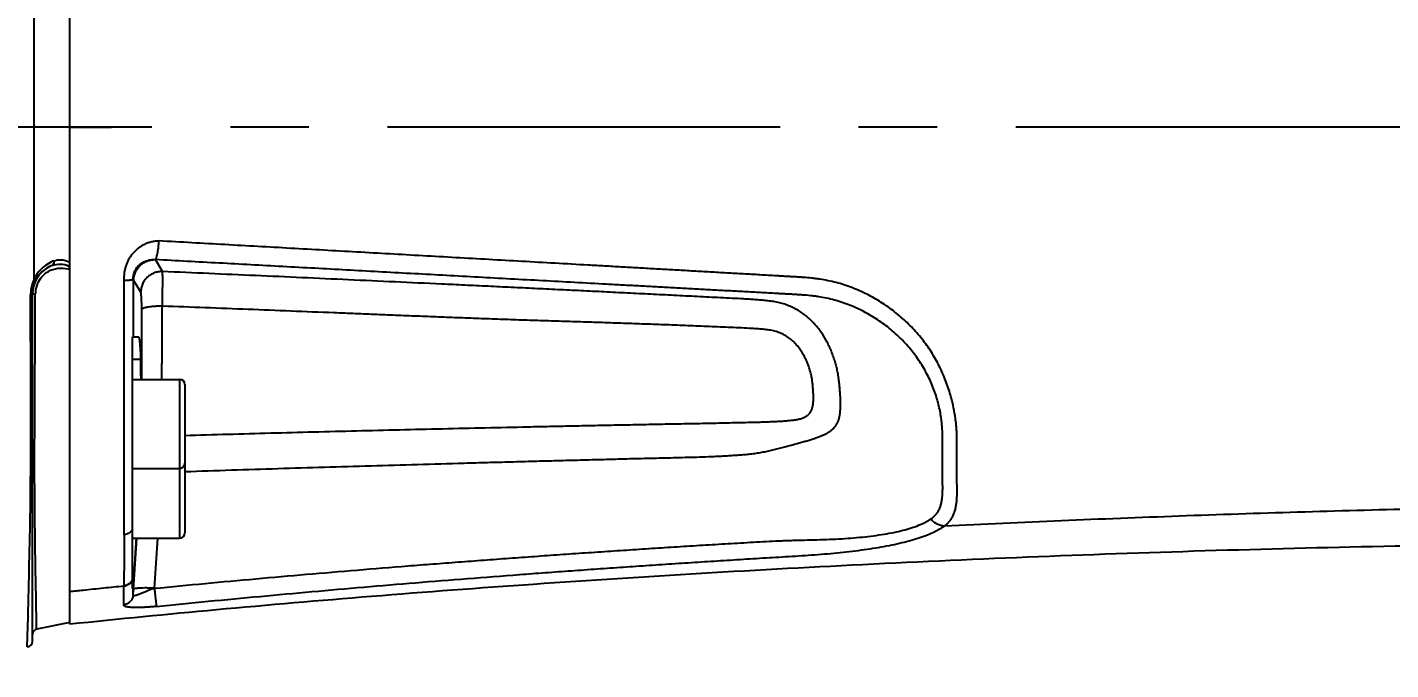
# Model space of a CAD drawing. Header units: millimetres. Extents: x 5828 to 6704, y 123 to 421.
# Drawn here: x 6539.69 to 6546.2, y 364.27 to 367.33 of the extents above; entities that cross this region are included whole.
import ezdxf

# ---------------------------------------------------------------- set-up
doc = ezdxf.new("R2010")
doc.units = ezdxf.units.MM
doc.linetypes.add('CENTER', pattern=[0.6, 0.375, -0.075, 0.075, -0.075])
for name, color, linetype in [('中心线', 7, 'Continuous'), ('外形图', 7, 'Continuous'), ('尺寸标注', 7, 'Continuous'), ('运动范围', 7, 'Continuous')]:
    doc.layers.add(name, color=color, linetype=linetype)
doc.styles.add('微软雅黑', font='msyh.ttc', dxfattribs={"height": 1.5})
doc.dimstyles.new('尺寸标注_1_20比例', dxfattribs={"dimtxt": 1.5, "dimasz": 1.25, "dimexe": 0.5, "dimexo": 0.4, "dimgap": 0.5, "dimtad": 1, "dimdec": 1, "dimlfac": 20, "dimdsep": 46, "dimtxsty": '微软雅黑', "dimcen": 0.09, "dimadec": 0, "dimazin": 0, "dimtp": 0.01, "dimtm": 0.01, "dimtfac": 1, "dimtdec": 1, "dimtofl": 0, "dimtmove": 0, "dimatfit": 3, "dimfxl": 1, "dimtolj": 1, "dimarcsym": 0})

# ---------------------------------------------------------------- blocks, each defined once
blk = doc.blocks.new('*D1144')
at = {"layer": 'Defpoints', "color": 0}
for p in [(6557.7962, 395.6702), (6487.6476, 286.2413), (6537.9972, 286.2413)]:
    blk.add_point(p, dxfattribs=at)
at = {"layer": '尺寸标注', "color": 0, "lineweight": -2}
for p, q in [((6557.3962, 395.6702), (6487.1476, 395.6702)), ((6487.6476, 394.4202), (6487.6476, 287.4913)), ((6537.5972, 286.2413), (6487.1476, 286.2413))]:
    blk.add_line(p, q, dxfattribs=at)
at = {"layer": '尺寸标注', "color": 0}
for points in [[(6487.856, 394.4202), (6487.4393, 394.4202), (6487.6476, 395.6702)], [(6487.4393, 287.4913), (6487.856, 287.4913), (6487.6476, 286.2413)]]:
    blk.add_solid(points, dxfattribs=at)
at = {"layer": '尺寸标注', "color": 0, "insert": (6486.376, 340.9558), "char_height": 1.5, "attachment_point": 5, "rotation": 90, "style": '微软雅黑'}
blk.add_mtext('\\A1;\\A1;{\\fAlibaba PuHuiTi 3.0 55 Regular|b0|i0|c134|p18;2188.6}', dxfattribs=at)

msp = doc.modelspace()

# ---------------------------------------------------------------- linework, layer by layer
at = {"layer": '中心线', "linetype": 'CENTER', "ltscale": 5}
msp.add_line((6564.2883, 366.8553), (6521.5298, 366.8553), dxfattribs=at)
at = {"layer": '外形图', "linetype": 'ByBlock'}
for p, q in [((6539.8962, 364.4835), (6539.8962, 369.2277)), ((6539.8962, 366.8553), (6540.0962, 366.8553)), ((6540.3393, 366.1662), (6540.3054, 366.2231)), ((6540.2016, 366.1245), (6540.1991, 366.1287)), ((6540.1991, 366.1287), (6540.1991, 365.8553)), ((6540.2355, 366.0677), (6540.2016, 366.1245)), ((6539.7187, 364.4005), (6539.7187, 366.0575)), ((6540.1962, 364.6543), (6540.1962, 365.8553)), ((6540.1962, 365.8553), (6540.2234, 365.8553)), ((6540.1962, 365.7473), (6540.2349, 365.7473)), ((6540.1962, 365.6518), (6540.4212, 365.6518)), ((6540.4212, 365.6518), (6540.4212, 364.8942)), ((6540.4462, 365.6268), (6540.4462, 364.9192)), ((6540.1962, 365.2268), (6540.4212, 365.2268)), ((6540.1962, 364.8942), (6540.4212, 364.8942)), ((6540.2008, 364.6488), (6540.2163, 364.8942)), ((6540.3007, 364.6546), (6540.3165, 364.8942)), ((6540.1545, 364.5761), (6540.155, 364.664)), ((6540.155, 364.6664), (6540.155, 364.664)), ((6540.1992, 364.6221), (6540.1992, 364.6686)), ((6540.1992, 364.6221), (6540.2008, 364.6488)), ((6539.7376, 364.4758), (6539.7371, 364.5308)), ((6539.6937, 364.3755), (6539.6962, 364.4741)), ((6539.6962, 364.4741), (6539.6967, 364.4941)), ((6539.8962, 364.4916), (6539.7387, 364.4592)), ((6539.8971, 364.483), (6539.8962, 364.4829))]:
    msp.add_line(p, q, dxfattribs=at)
for centre, radius, start, end in [((6070.4218, 366.8553), 469.305, 359.911385, 0.088595), ((6539.8817, 366.0563), 0.1718, 116.25272, 154.80093), ((6539.882, 366.0557), 0.1725, 111.17141, 116.25007), ((6539.8684, 366.0565), 0.1498, 139.72106, 157.23506), ((6539.8653, 366.0587), 0.1464, 111.14908, 154.78567), ((6539.8675, 366.057), 0.1488, 130.55839, 139.65006), ((6539.8674, 366.0571), 0.1486, 121.23762, 130.54317), ((6539.8675, 366.0569), 0.1489, 111.67101, 121.22165), ((6539.8564, 366.0574), 0.1257, 71.52656, 75.19882), ((6539.8525, 366.118), 0.0838, 58.59008, 62.65409), ((6539.8846, 366.0554), 0.1751, 171.53317, 180.01299), ((6539.8837, 366.0555), 0.1742, 163.13606, 171.51549), ((6539.8843, 366.0553), 0.1749, 154.67904, 163.12612), ((6539.8691, 366.0575), 0.1504, 176.41011, 179.99291), ((6539.868, 366.0566), 0.1493, 176.04881, 179.99164), ((6539.8694, 366.0575), 0.1507, 172.54641, 176.41636), ((6539.87, 366.0565), 0.1513, 173.01341, 176.05339), ((6539.8694, 366.0566), 0.1507, 165.59971, 173.02535), ((6539.8677, 366.0577), 0.149, 167.36654, 172.53894), ((6539.8675, 366.0577), 0.1488, 163.16688, 167.374), ((6539.8677, 366.0569), 0.149, 157.27497, 165.57067), ((6539.8673, 366.0578), 0.1486, 157.89403, 163.15548), ((6539.8663, 366.0582), 0.1475, 154.76571, 157.89881), ((6539.8575, 366.0587), 0.1253, 165.15529, 179.88056), ((6539.8568, 366.0588), 0.1246, 156.62647, 165.08862), ((6524.3994, 365.3494), 15.8405, 1.09358, 1.43936), ((6540.4212, 365.6268), 0.025, 0, 90), ((6540.4212, 365.2518), 0.025, 270, 0), ((6540.4212, 364.9192), 0.025, 270, 0), ((6549.7035, 364.2633), 10.0095, 178.53995, 178.67875), ((6539.7437, 364.4347), 0.025, 101.62055, 179.99241), ((6539.6937, 364.4005), 0.025, 270.0085, 0)]:
    msp.add_arc(centre, radius, start, end, dxfattribs=at)
for points, knots in [([(6540.1563, 366.123), (6540.1563, 366.1289), (6540.1565, 366.1406), (6540.1579, 366.1582), (6540.1608, 366.1756), (6540.1652, 366.1927), (6540.1713, 366.2093), (6540.179, 366.2253), (6540.1883, 366.2404), (6540.1991, 366.2544), (6540.2112, 366.2674), (6540.2224, 366.2771), (6540.2319, 366.2841), (6540.2392, 366.289), (6540.2468, 366.2935), (6540.2547, 366.2976), (6540.2627, 366.3013), (6540.2709, 366.3046), (6540.2793, 366.3073), (6540.2878, 366.3095), (6540.2965, 366.3111), (6540.3052, 366.3121), (6540.314, 366.3126), (6540.3198, 366.3126), (6540.3227, 366.3125)], [0, 0, 0, 0, 0.062247, 0.1246, 0.187043, 0.24955, 0.312138, 0.37479, 0.437478, 0.500178, 0.562868, 0.625526, 0.656847, 0.688153, 0.71944, 0.750713, 0.781977, 0.813227, 0.844444, 0.87561, 0.906727, 0.937813, 0.968909, 1, 1, 1, 1]), ([(6540.3054, 366.2231), (6540.3059, 366.2234), (6540.3068, 366.2244), (6540.308, 366.2263), (6540.3093, 366.229), (6540.3105, 366.2323), (6540.3118, 366.2363), (6540.3135, 366.2428), (6540.3156, 366.2523), (6540.3178, 366.2653), (6540.3198, 366.28), (6540.3215, 366.2959), (6540.3224, 366.3068), (6540.3227, 366.3125)], [0, 0, 0, 0, 0.018658, 0.043578, 0.0753, 0.113936, 0.159389, 0.211438, 0.334015, 0.478463, 0.640758, 0.816283, 1, 1, 1, 1]), ([(6544.0738, 364.9524), (6544.0744, 364.9529), (6544.0755, 364.9538), (6544.0771, 364.9552), (6544.0787, 364.9567), (6544.0803, 364.9581), (6544.0819, 364.9596), (6544.0841, 364.9615), (6544.087, 364.9639), (6544.0901, 364.967), (6544.0931, 364.9701), (6544.096, 364.9733), (6544.0988, 364.9766), (6544.1014, 364.98), (6544.1047, 364.9846), (6544.1086, 364.9906), (6544.1128, 364.9981), (6544.1178, 365.0087), (6544.123, 365.0227), (6544.1275, 365.0406), (6544.1306, 365.0597), (6544.1324, 365.0798), (6544.1332, 365.1011), (6544.1332, 365.1235), (6544.133, 365.1428), (6544.1328, 365.1588), (6544.1328, 365.1711), (6544.1327, 365.1838), (6544.1327, 365.2011), (6544.1328, 365.2188), (6544.1329, 365.2369), (6544.1329, 365.2555), (6544.1328, 365.2745), (6544.1327, 365.2938), (6544.1327, 365.3136), (6544.1326, 365.339), (6544.1326, 365.3647), (6544.1321, 365.3856), (6544.1314, 365.4016), (6544.1305, 365.4178), (6544.1287, 365.4397), (6544.1254, 365.4675), (6544.1201, 365.5011), (6544.1107, 365.5467), (6544.0981, 365.5925), (6544.0821, 365.638), (6544.0684, 365.6723), (6544.0528, 365.7064), (6544.0355, 365.74), (6544.0162, 365.773), (6543.9952, 365.8051), (6543.9724, 365.8363), (6543.9479, 365.8664), (6543.9219, 365.8953), (6543.8944, 365.9229), (6543.8655, 365.9492), (6543.8252, 365.9823), (6543.7824, 366.0125), (6543.7375, 366.0394), (6543.6912, 366.0642), (6543.6431, 366.0855), (6543.5934, 366.103), (6543.5555, 366.114), (6543.517, 366.1229), (6543.4845, 366.1287), (6543.4583, 366.1323), (6543.4321, 366.1353), (6543.4058, 366.1376), (6543.3794, 366.1394), (6543.3597, 366.1406), (6543.3399, 366.1417), (6543.3201, 366.1428), (6543.3003, 366.1439), (6543.274, 366.1454), (6543.241, 366.1473), (6543.2015, 366.1497), (6543.1619, 366.152), (6543.1224, 366.1543), (6543.0828, 366.1565), (6543.0433, 366.1586), (6542.9906, 366.1616), (6542.9247, 366.1653), (6542.8456, 366.1699), (6542.7666, 366.1744), (6542.6875, 366.1788), (6542.6085, 366.1833), (6542.5295, 366.1878), (6542.4505, 366.1923), (6542.3451, 366.1983), (6542.2135, 366.2057), (6542.0556, 366.2146), (6541.8977, 366.2235), (6541.7399, 366.2324), (6541.5821, 366.2413), (6541.4244, 366.2502), (6541.2143, 366.262), (6540.9518, 366.2769), (6540.6372, 366.2946), (6540.4275, 366.3065), (6540.3227, 366.3125)], [0, 0, 0, 0, 0.000478, 0.000933, 0.001379, 0.001832, 0.002299, 0.002775, 0.003736, 0.004676, 0.005599, 0.006517, 0.007433, 0.008347, 0.009259, 0.011083, 0.012916, 0.014766, 0.018544, 0.022466, 0.026571, 0.030886, 0.035425, 0.040196, 0.045198, 0.047785, 0.050429, 0.053127, 0.055881, 0.061548, 0.064459, 0.06742, 0.073491, 0.076599, 0.079754, 0.086204, 0.092833, 0.096211, 0.09963, 0.103089, 0.106587, 0.113699, 0.120959, 0.12836, 0.143545, 0.151321, 0.159209, 0.167199, 0.175278, 0.183428, 0.191632, 0.199876, 0.208148, 0.216443, 0.224756, 0.233086, 0.241432, 0.258161, 0.266547, 0.274944, 0.291761, 0.300185, 0.308616, 0.317055, 0.325499, 0.329724, 0.333949, 0.342402, 0.34663, 0.350857, 0.355085, 0.359312, 0.363539, 0.367767, 0.37622, 0.384674, 0.393127, 0.401579, 0.410032, 0.418484, 0.426936, 0.443837, 0.460737, 0.477634, 0.49453, 0.511424, 0.528315, 0.545205, 0.562092, 0.595859, 0.629615, 0.663361, 0.697095, 0.730816, 0.764524, 0.798217, 0.865555, 0.93282, 1, 1, 1, 1]), ([(6539.8197, 366.2166), (6539.8204, 366.2123), (6539.8239, 366.2046), (6539.8151, 366.1991), (6539.8128, 366.2004)], [0, 0, 0, 0, 0.620729, 1, 1, 1, 1]), ([(6540.1991, 366.1287), (6540.1991, 366.1322), (6540.1994, 366.1392), (6540.2016, 366.1531), (6540.2072, 366.1699), (6540.2182, 366.1877), (6540.2325, 366.2023), (6540.2491, 366.213), (6540.2671, 366.22), (6540.2861, 366.2235), (6540.2989, 366.2235), (6540.3054, 366.2231)], [0, 0, 0, 0, 0.065233, 0.131282, 0.26327, 0.393232, 0.519624, 0.641913, 0.760793, 0.878494, 1, 1, 1, 1]), ([(6540.2016, 366.1245), (6540.2017, 366.1311), (6540.2033, 366.1443), (6540.2094, 366.1633), (6540.2193, 366.1807), (6540.2324, 366.1959), (6540.2482, 366.2082), (6540.2661, 366.2171), (6540.2854, 366.2224), (6540.2988, 366.2233), (6540.3054, 366.2231)], [0, 0, 0, 0, 0.124606, 0.249397, 0.374365, 0.499472, 0.62466, 0.749857, 0.874992, 1, 1, 1, 1]), ([(6544.0067, 364.9846), (6544.0092, 364.9863), (6544.0142, 364.9898), (6544.0211, 364.9954), (6544.0275, 365.0014), (6544.0352, 365.0098), (6544.0435, 365.0215), (6544.0511, 365.0369), (6544.0568, 365.0536), (6544.0607, 365.0715), (6544.0631, 365.0905), (6544.0643, 365.1107), (6544.0646, 365.1319), (6544.0644, 365.1502), (6544.0642, 365.1653), (6544.064, 365.1812), (6544.0638, 365.2016), (6544.0639, 365.2224), (6544.064, 365.2395), (6544.0641, 365.2572), (6544.0641, 365.2753), (6544.064, 365.2936), (6544.064, 365.3077), (6544.0639, 365.322), (6544.0639, 365.3365), (6544.0639, 365.3512), (6544.0639, 365.3661), (6544.0637, 365.3812), (6544.0634, 365.3965), (6544.0628, 365.4119), (6544.0617, 365.4276), (6544.0603, 365.4434), (6544.0578, 365.4648), (6544.0536, 365.4918), (6544.0468, 365.5245), (6544.0382, 365.5575), (6544.0276, 365.5905), (6544.015, 365.6235), (6544.0004, 365.6563), (6543.978, 365.6997), (6543.9518, 365.7416), (6543.9222, 365.7816), (6543.8902, 365.8204), (6543.855, 365.8567), (6543.817, 365.8901), (6543.777, 365.9215), (6543.7345, 365.9497), (6543.6899, 365.9744), (6543.6441, 365.9969), (6543.5964, 366.0158), (6543.5475, 366.0306), (6543.5101, 366.0395), (6543.4786, 366.0452), (6543.4532, 366.0488), (6543.4278, 366.0517), (6543.4023, 366.0539), (6543.3768, 366.0556), (6543.3576, 366.0567), (6543.3385, 366.0578), (6543.3193, 366.0587), (6543.3002, 366.0597), (6543.2747, 366.0611), (6543.2428, 366.0628), (6543.1918, 366.0658), (6543.128, 366.0694), (6543.0515, 366.0734), (6542.975, 366.0775), (6542.8985, 366.0817), (6542.8221, 366.0859), (6542.7456, 366.0901), (6542.6691, 366.0942), (6542.5927, 366.0983), (6542.5162, 366.1025), (6542.4143, 366.1081), (6542.287, 366.115), (6542.1342, 366.1233), (6541.9814, 366.1316), (6541.8287, 366.14), (6541.6761, 366.1483), (6541.5235, 366.1566), (6541.371, 366.1649), (6541.2185, 366.1732), (6541.0661, 366.1816), (6540.8631, 366.1926), (6540.6095, 366.2065), (6540.4067, 366.2175), (6540.3054, 366.2231)], [0, 0, 0, 0, 0.002008, 0.003965, 0.005879, 0.007762, 0.011482, 0.015226, 0.019072, 0.023077, 0.02728, 0.031705, 0.036359, 0.04124, 0.043765, 0.046345, 0.05167, 0.057208, 0.060055, 0.062952, 0.068895, 0.071939, 0.07503, 0.078168, 0.081351, 0.084581, 0.087854, 0.091171, 0.09453, 0.097931, 0.101375, 0.104861, 0.108388, 0.115562, 0.122892, 0.130371, 0.137991, 0.145745, 0.153626, 0.161623, 0.177887, 0.186117, 0.194389, 0.211012, 0.219359, 0.227723, 0.244487, 0.252887, 0.261297, 0.278132, 0.28656, 0.294992, 0.303425, 0.307642, 0.311859, 0.320291, 0.324505, 0.328718, 0.332929, 0.337139, 0.341348, 0.345556, 0.353971, 0.362385, 0.379212, 0.396037, 0.412861, 0.429683, 0.446503, 0.463321, 0.480137, 0.496952, 0.513764, 0.530574, 0.564187, 0.597791, 0.631385, 0.664968, 0.698539, 0.732098, 0.765644, 0.799175, 0.832692, 0.866192, 0.933137, 1, 1, 1, 1]), ([(6540.3393, 366.1662), (6540.3327, 366.1664), (6540.3193, 366.1655), (6540.3, 366.1603), (6540.2821, 366.1514), (6540.2663, 366.1391), (6540.2532, 366.1239), (6540.2433, 366.1065), (6540.2371, 366.0876), (6540.2356, 366.0743), (6540.2355, 366.0677)], [0, 0, 0, 0, 0.125007, 0.25014, 0.375336, 0.500524, 0.625632, 0.7506, 0.875393, 1, 1, 1, 1]), ([(6540.3386, 366.001), (6540.3389, 366.0115), (6540.3393, 366.0318), (6540.3398, 366.0612), (6540.3402, 366.0882), (6540.3403, 366.1088), (6540.3404, 366.1235), (6540.3403, 366.133), (6540.3403, 366.1415), (6540.3402, 366.1488), (6540.34, 366.1549), (6540.3398, 366.1598), (6540.3396, 366.1631), (6540.3394, 366.165), (6540.3393, 366.1658), (6540.3393, 366.1662)], [0, 0, 0, 0, 0.190095, 0.369791, 0.534377, 0.679548, 0.743644, 0.801511, 0.85277, 0.897089, 0.93418, 0.963806, 0.985784, 0.993866, 1, 1, 1, 1]), ([(6540.4462, 365.2118), (6540.5943, 365.2168), (6540.8165, 365.224), (6541.1128, 365.2331), (6541.335, 365.2398), (6541.5572, 365.2461), (6541.7424, 365.2513), (6541.8906, 365.2554), (6542.0017, 365.2584), (6542.1128, 365.2614), (6542.224, 365.2642), (6542.3351, 365.2671), (6542.4277, 365.2695), (6542.5018, 365.2715), (6542.5573, 365.2729), (6542.6129, 365.2743), (6542.6685, 365.2756), (6542.724, 365.2768), (6542.7796, 365.2781), (6542.8352, 365.2796), (6542.8907, 365.281), (6542.937, 365.2826), (6542.974, 365.2841), (6543.0017, 365.2855), (6543.0294, 365.287), (6543.0571, 365.2887), (6543.0848, 365.2906), (6543.1124, 365.2926), (6543.14, 365.2951), (6543.1628, 365.2978), (6543.181, 365.3005), (6543.1946, 365.3027), (6543.2081, 365.3051), (6543.2214, 365.3079), (6543.2346, 365.3108), (6543.2476, 365.314), (6543.2605, 365.3172), (6543.2733, 365.3204), (6543.2859, 365.3237), (6543.2983, 365.327), (6543.3105, 365.3303), (6543.3226, 365.3334), (6543.3345, 365.3366), (6543.3462, 365.3396), (6543.3576, 365.3426), (6543.3726, 365.3466), (6543.3906, 365.3514), (6543.4116, 365.3573), (6543.4284, 365.3623), (6543.4412, 365.3663), (6543.4505, 365.3693), (6543.4594, 365.3724), (6543.4681, 365.3755), (6543.4764, 365.3786), (6543.4869, 365.3828), (6543.4993, 365.3882), (6543.513, 365.3953), (6543.5253, 365.403), (6543.5346, 365.4101), (6543.5413, 365.416), (6543.546, 365.4207), (6543.5503, 365.4255), (6543.5555, 365.4323), (6543.5601, 365.4396), (6543.5639, 365.4474), (6543.5664, 365.4536), (6543.5686, 365.4601), (6543.5712, 365.4694), (6543.5737, 365.4818), (6543.5756, 365.4979), (6543.5767, 365.5152), (6543.5771, 365.5338), (6543.5767, 365.5535), (6543.5758, 365.5706), (6543.5749, 365.5847), (6543.5742, 365.5957), (6543.5733, 365.6068), (6543.5724, 365.6181), (6543.5714, 365.6295), (6543.5702, 365.641), (6543.5687, 365.6527), (6543.567, 365.6644), (6543.565, 365.6762), (6543.5619, 365.6921), (6543.5574, 365.712), (6543.5508, 365.7358), (6543.5431, 365.7597), (6543.5342, 365.7833), (6543.5241, 365.8067), (6543.5091, 365.8373), (6543.4917, 365.8669), (6543.4716, 365.8947), (6543.4551, 365.9145), (6543.4372, 365.9331), (6543.4179, 365.9503), (6543.3974, 365.9661), (6543.3792, 365.978), (6543.3642, 365.9866), (6543.3526, 365.9927), (6543.3408, 365.9983), (6543.3288, 366.0034), (6543.3165, 366.008), (6543.2998, 366.0135), (6543.2783, 366.0191), (6543.2518, 366.0239), (6543.2247, 366.0273), (6543.1973, 366.0299), (6543.1697, 366.032), (6543.142, 366.0338), (6543.1051, 366.0359), (6543.0588, 366.0383), (6543.0034, 366.0409), (6542.9479, 366.0436), (6542.8924, 366.0465), (6542.837, 366.0495), (6542.7815, 366.0522), (6542.726, 366.055), (6542.6705, 366.0577), (6542.615, 366.0605), (6542.5411, 366.0642), (6542.4486, 366.0689), (6542.3376, 366.0743), (6542.2266, 366.0797), (6542.1157, 366.085), (6542.0047, 366.0904), (6541.8937, 366.0957), (6541.7827, 366.101), (6541.6346, 366.108), (6541.4496, 366.1166), (6541.2276, 366.1268), (6541.0055, 366.1369), (6540.7835, 366.1468), (6540.5614, 366.1566), (6540.4133, 366.163), (6540.3393, 366.1662)], [0, 0, 0, 0, 0.06534, 0.098011, 0.130682, 0.163353, 0.196024, 0.21236, 0.228697, 0.245033, 0.26137, 0.277706, 0.294042, 0.302211, 0.31038, 0.318548, 0.326717, 0.334885, 0.343054, 0.351222, 0.359391, 0.367557, 0.371639, 0.375718, 0.379795, 0.383869, 0.387942, 0.392014, 0.396082, 0.400143, 0.402169, 0.404188, 0.4062, 0.408202, 0.41019, 0.412163, 0.414117, 0.416052, 0.417963, 0.419849, 0.421709, 0.423543, 0.425349, 0.427126, 0.428873, 0.430589, 0.433925, 0.437124, 0.440175, 0.441643, 0.443071, 0.44446, 0.44581, 0.447119, 0.448386, 0.450801, 0.453065, 0.455193, 0.45721, 0.458187, 0.459147, 0.460096, 0.461039, 0.46293, 0.463892, 0.464873, 0.46588, 0.466917, 0.469104, 0.471469, 0.474026, 0.476765, 0.479668, 0.482721, 0.484301, 0.485912, 0.487552, 0.489217, 0.490904, 0.49261, 0.494333, 0.496075, 0.497833, 0.499608, 0.503198, 0.506837, 0.510517, 0.514231, 0.517973, 0.521732, 0.529277, 0.533057, 0.536839, 0.540628, 0.544426, 0.548236, 0.552055, 0.553968, 0.555884, 0.557803, 0.559722, 0.561646, 0.563581, 0.567484, 0.571441, 0.575458, 0.579511, 0.583581, 0.587656, 0.591735, 0.599896, 0.608059, 0.616222, 0.624384, 0.632546, 0.640709, 0.648872, 0.657035, 0.665198, 0.673361, 0.689688, 0.706017, 0.722346, 0.738675, 0.755006, 0.771336, 0.787668, 0.804, 0.836664, 0.86933, 0.901996, 0.934663, 0.967331, 1, 1, 1, 1]), ([(6539.7263, 366.1297), (6539.7283, 366.1282), (6539.7309, 366.1261), (6539.7334, 366.1222), (6539.7329, 366.1211)], [0, 0, 0, 0, 0.653296, 1, 1, 1, 1]), ([(6540.1991, 366.1287), (6540.199, 366.1285), (6540.1986, 366.1281), (6540.1978, 366.1276), (6540.1966, 366.1271), (6540.1951, 366.1266), (6540.1932, 366.1261), (6540.1901, 366.1255), (6540.1856, 366.1248), (6540.1793, 366.1241), (6540.1722, 366.1235), (6540.1644, 366.1232), (6540.159, 366.123), (6540.1563, 366.123)], [0, 0, 0, 0, 0.016177, 0.038445, 0.067704, 0.104202, 0.147908, 0.198635, 0.319932, 0.465004, 0.629872, 0.809904, 1, 1, 1, 1]), ([(6540.1563, 364.9105), (6540.1564, 364.9488), (6540.1565, 365.0307), (6540.1566, 365.1363), (6540.1566, 365.2282), (6540.1566, 365.3019), (6540.1566, 365.3783), (6540.1566, 365.4571), (6540.1565, 365.5378), (6540.1564, 365.62), (6540.1565, 365.7031), (6540.1564, 365.7867), (6540.1564, 365.8705), (6540.1563, 365.9826), (6540.1563, 366.0668), (6540.1563, 366.123)], [0, 0, 0, 0, 0.09477, 0.202784, 0.261174, 0.322084, 0.385178, 0.450209, 0.516954, 0.58496, 0.653628, 0.722568, 0.791681, 0.860971, 1, 1, 1, 1]), ([(6540.2403, 365.9851), (6540.2403, 365.9903), (6540.2402, 366.0005), (6540.24, 366.0152), (6540.2396, 366.0287), (6540.239, 366.0406), (6540.2384, 366.0494), (6540.2378, 366.0554), (6540.2374, 366.059), (6540.237, 366.0621), (6540.2365, 366.0646), (6540.2361, 366.0662), (6540.2358, 366.0672), (6540.2356, 366.0676), (6540.2355, 366.0677)], [0, 0, 0, 0, 0.189439, 0.368467, 0.532422, 0.677078, 0.798758, 0.850008, 0.894435, 0.931785, 0.961857, 0.984557, 0.993168, 1, 1, 1, 1]), ([(6539.6972, 364.5183), (6539.7016, 364.6885), (6539.7148, 365.2008), (6539.7096, 365.7132), (6539.7095, 366.0554)], [0, 0, 0, 0, 0.332279, 1, 1, 1, 1]), ([(6539.7095, 366.0554), (6539.7117, 366.0556), (6539.714, 366.0562), (6539.7187, 366.0566), (6539.7187, 366.0575)], [0, 0, 0, 0, 0.708484, 1, 1, 1, 1]), ([(6539.7205, 366.0576), (6539.7201, 366.0574), (6539.7195, 366.0573), (6539.7187, 366.0569), (6539.7187, 366.0566)], [0, 0, 0, 0, 0.681172, 1, 1, 1, 1]), ([(6539.7322, 366.059), (6539.7299, 366.0589), (6539.726, 366.0585), (6539.7221, 366.058), (6539.7205, 366.0576)], [0, 0, 0, 0, 0.587001, 1, 1, 1, 1]), ([(6539.7371, 364.5308), (6539.7351, 364.6619), (6539.7242, 365.1712), (6539.7315, 365.6807), (6539.7322, 366.059)], [0, 0, 0, 0, 0.257389, 1, 1, 1, 1]), ([(6540.3386, 366.001), (6540.3325, 366.001), (6540.3203, 366.0007), (6540.3027, 365.9999), (6540.2864, 365.9984), (6540.2739, 365.9968), (6540.2649, 365.9952), (6540.2591, 365.994), (6540.254, 365.9927), (6540.2497, 365.9913), (6540.2461, 365.9899), (6540.2437, 365.9886), (6540.2422, 365.9875), (6540.2411, 365.9865), (6540.2405, 365.9856), (6540.2403, 365.9851)], [0, 0, 0, 0, 0.182771, 0.358916, 0.522545, 0.668251, 0.732896, 0.791385, 0.843302, 0.888326, 0.926271, 0.957148, 0.970046, 0.981372, 1, 1, 1, 1]), ([(6540.3364, 365.6517), (6540.3364, 365.6583), (6540.3365, 365.6718), (6540.3367, 365.6922), (6540.3368, 365.7095), (6540.337, 365.7235), (6540.3372, 365.7378), (6540.3375, 365.7558), (6540.3379, 365.7777), (6540.3381, 365.7998), (6540.3383, 365.8295), (6540.3384, 365.8666), (6540.3385, 365.9113), (6540.3385, 365.9561), (6540.3386, 365.986), (6540.3386, 366.001)], [0, 0, 0, 0, 0.057186, 0.115639, 0.175249, 0.205485, 0.236013, 0.297887, 0.360661, 0.423981, 0.487602, 0.615306, 0.743336, 0.871575, 1, 1, 1, 1]), ([(6540.4462, 365.3843), (6540.5145, 365.3863), (6540.6511, 365.3902), (6540.856, 365.3959), (6541.0609, 365.4013), (6541.2659, 365.4065), (6541.4708, 365.4115), (6541.6757, 365.4164), (6541.8807, 365.421), (6542.0515, 365.4247), (6542.1881, 365.4276), (6542.2906, 365.4298), (6542.3931, 365.4319), (6542.4956, 365.4339), (6542.5981, 365.4359), (6542.7006, 365.4379), (6542.786, 365.4396), (6542.8543, 365.4409), (6542.9056, 365.4418), (6542.9568, 365.4428), (6543.0079, 365.4439), (6543.0591, 365.4451), (6543.1102, 365.4462), (6543.1527, 365.4471), (6543.1865, 365.448), (6543.2116, 365.4487), (6543.2363, 365.4495), (6543.2605, 365.4506), (6543.2841, 365.4518), (6543.307, 365.4532), (6543.3257, 365.4547), (6543.3403, 365.4562), (6543.3509, 365.4575), (6543.3613, 365.459), (6543.3713, 365.4607), (6543.3808, 365.4626), (6543.3897, 365.465), (6543.3977, 365.4679), (6543.4048, 365.4713), (6543.4112, 365.4749), (6543.4172, 365.4788), (6543.4227, 365.483), (6543.4277, 365.4876), (6543.432, 365.4927), (6543.4357, 365.4982), (6543.4387, 365.5041), (6543.4411, 365.5104), (6543.443, 365.5171), (6543.4445, 365.5241), (6543.4457, 365.5315), (6543.4465, 365.5393), (6543.4471, 365.5474), (6543.4475, 365.5558), (6543.4476, 365.5645), (6543.4475, 365.5734), (6543.4471, 365.5826), (6543.4466, 365.5921), (6543.4459, 365.6018), (6543.4451, 365.6117), (6543.4443, 365.6218), (6543.443, 365.6356), (6543.4409, 365.6532), (6543.4369, 365.6747), (6543.4312, 365.6963), (6543.4239, 365.718), (6543.415, 365.7395), (6543.4046, 365.7608), (6543.3926, 365.7816), (6543.379, 365.8016), (6543.3661, 365.8174), (6543.3547, 365.8291), (6543.3425, 365.8403), (6543.3259, 365.853), (6543.3079, 365.8638), (6543.2928, 365.8711), (6543.281, 365.8759), (6543.269, 365.88), (6543.2567, 365.8833), (6543.2442, 365.8859), (6543.2315, 365.8878), (6543.2188, 365.8893), (6543.2018, 365.891), (6543.1806, 365.8926), (6543.1465, 365.8948), (6543.1039, 365.8971), (6543.0527, 365.8993), (6543.0015, 365.9013), (6542.9503, 365.9034), (6542.8991, 365.9056), (6542.848, 365.9078), (6542.7968, 365.9099), (6542.7456, 365.9118), (6542.6944, 365.9136), (6542.6432, 365.9154), (6542.5749, 365.9178), (6542.4895, 365.9207), (6542.3871, 365.9239), (6542.2847, 365.9271), (6542.1822, 365.9302), (6542.0798, 365.9335), (6541.9774, 365.937), (6541.8749, 365.9407), (6541.7725, 365.9445), (6541.6701, 365.9485), (6541.5677, 365.9525), (6541.4653, 365.9566), (6541.3629, 365.9607), (6541.2604, 365.9648), (6541.1239, 365.9704), (6540.9532, 365.9773), (6540.7484, 365.9855), (6540.5435, 365.9934), (6540.4069, 365.9985), (6540.3386, 366.001)], [0, 0, 0, 0, 0.032064, 0.064128, 0.096193, 0.128259, 0.160325, 0.192392, 0.224459, 0.256528, 0.272562, 0.288596, 0.304631, 0.320665, 0.336701, 0.352736, 0.36877, 0.376788, 0.384805, 0.392818, 0.400824, 0.408822, 0.416817, 0.424801, 0.428776, 0.432715, 0.436585, 0.440368, 0.44406, 0.447662, 0.451163, 0.45287, 0.454542, 0.456176, 0.457769, 0.459307, 0.460754, 0.462075, 0.463281, 0.464431, 0.465546, 0.466629, 0.467686, 0.468723, 0.469747, 0.470776, 0.471827, 0.47291, 0.474035, 0.475207, 0.476427, 0.477696, 0.479011, 0.480372, 0.481775, 0.483219, 0.484701, 0.48622, 0.487772, 0.489356, 0.49097, 0.494281, 0.497694, 0.501197, 0.504778, 0.508425, 0.512126, 0.515873, 0.519661, 0.523489, 0.525417, 0.527356, 0.531257, 0.535189, 0.537166, 0.539148, 0.541137, 0.54313, 0.545126, 0.547126, 0.549126, 0.551128, 0.555132, 0.559138, 0.56715, 0.575162, 0.583176, 0.591189, 0.599202, 0.607215, 0.615229, 0.623243, 0.631257, 0.639271, 0.647285, 0.663314, 0.679344, 0.695375, 0.711406, 0.727438, 0.743469, 0.759501, 0.775533, 0.791565, 0.807598, 0.82363, 0.839663, 0.855696, 0.871729, 0.903796, 0.935863, 0.967931, 1, 1, 1, 1]), ([(6540.2401, 365.6517), (6540.2401, 365.6649), (6540.2401, 365.6916), (6540.2402, 365.7323), (6540.2403, 365.7738), (6540.2403, 365.8157), (6540.2403, 365.8579), (6540.2403, 365.9002), (6540.2403, 365.9426), (6540.2403, 365.9709), (6540.2403, 365.9851)], [0, 0, 0, 0, 0.11866, 0.240877, 0.365753, 0.491903, 0.61858, 0.745538, 0.872686, 1, 1, 1, 1]), ([(6540.2234, 365.8553), (6540.2235, 365.8553), (6540.2239, 365.8552), (6540.2244, 365.8548), (6540.2248, 365.8542), (6540.2253, 365.8534), (6540.2258, 365.8524), (6540.2262, 365.8511), (6540.2267, 365.8496), (6540.2273, 365.8473), (6540.228, 365.8437), (6540.2289, 365.8388), (6540.2297, 365.833), (6540.2304, 365.8264), (6540.2312, 365.819), (6540.2319, 365.8108), (6540.2325, 365.8019), (6540.2333, 365.7886), (6540.2342, 365.7703), (6540.2347, 365.7552), (6540.2349, 365.7473)], [0, 0, 0, 0, 0.004481, 0.009817, 0.016557, 0.024976, 0.035211, 0.047332, 0.061376, 0.077361, 0.115167, 0.160723, 0.213924, 0.274612, 0.342596, 0.417645, 0.499502, 0.587881, 0.782926, 1, 1, 1, 1]), ([(6544.0729, 364.9524), (6544.2591, 364.9615), (6544.6328, 364.9786), (6545.1949, 365.0009), (6545.7595, 365.0197), (6546.3249, 365.035), (6546.8896, 365.0466), (6547.4517, 365.0544), (6548.0097, 365.0582), (6548.5619, 365.058), (6549.1064, 365.0535), (6549.6416, 365.0447), (6550.1659, 365.0314), (6550.6776, 365.0135), (6551.1752, 364.9908), (6551.657, 364.9632), (6552.1212, 364.9307), (6552.4245, 364.905), (6552.5729, 364.8911)], [0, 0, 0, 0, 0.065724, 0.131923, 0.1984, 0.264962, 0.331418, 0.397576, 0.46324, 0.528212, 0.592293, 0.655288, 0.717004, 0.777257, 0.83587, 0.892662, 0.947443, 1, 1, 1, 1]), ([(6540.3007, 364.6546), (6540.3812, 364.6625), (6540.5424, 364.678), (6540.7843, 364.7002), (6541.0263, 364.7215), (6541.2683, 364.7419), (6541.47, 364.7583), (6541.6315, 364.7709), (6541.7526, 364.7802), (6541.8737, 364.7893), (6541.9948, 364.7983), (6542.1159, 364.8071), (6542.237, 364.8158), (6542.3582, 364.8241), (6542.4592, 364.8309), (6542.54, 364.8363), (6542.6005, 364.8404), (6542.6611, 364.8444), (6542.7217, 364.8484), (6542.7823, 364.8523), (6542.8429, 364.856), (6542.9035, 364.8597), (6542.9642, 364.8634), (6543.0248, 364.867), (6543.0854, 364.8705), (6543.146, 364.874), (6543.2066, 364.8773), (6543.2572, 364.8799), (6543.2976, 364.8817), (6543.328, 364.8828), (6543.3583, 364.8838), (6543.3987, 364.8849), (6543.449, 364.8861), (6543.5089, 364.8878), (6543.5677, 364.8903), (6543.625, 364.8939), (6543.6803, 364.8989), (6543.7333, 364.9051), (6543.7835, 364.9124), (6543.8305, 364.9209), (6543.874, 364.9307), (6543.9134, 364.9418), (6543.9434, 364.9525), (6543.9652, 364.9619), (6543.9777, 364.9679), (6543.9872, 364.9729), (6543.9961, 364.9779), (6544.0026, 364.9819), (6544.0067, 364.9846)], [0, 0, 0, 0, 0.065132, 0.130265, 0.195398, 0.26053, 0.325663, 0.358229, 0.390796, 0.423362, 0.455929, 0.488495, 0.521062, 0.553628, 0.586195, 0.602479, 0.618762, 0.635045, 0.651328, 0.667611, 0.683895, 0.700179, 0.716463, 0.732746, 0.749026, 0.765307, 0.78159, 0.797875, 0.806017, 0.814159, 0.822301, 0.830438, 0.846674, 0.862775, 0.87861, 0.894043, 0.908964, 0.923287, 0.936925, 0.949779, 0.961744, 0.972735, 0.982722, 0.987356, 0.99177, 0.993899, 0.99598, 1, 1, 1, 1]), ([(6544.0067, 364.9846), (6544.0112, 364.98), (6544.0209, 364.9715), (6544.0346, 364.9632), (6544.0462, 364.9582), (6544.0579, 364.9544), (6544.067, 364.9529), (6544.0731, 364.9525)], [0, 0, 0, 0, 0.257089, 0.510259, 0.635024, 0.758318, 1, 1, 1, 1]), ([(6540.1563, 364.9105), (6540.1562, 364.8826), (6540.156, 364.8317), (6540.1558, 364.7629), (6540.1554, 364.7094), (6540.1551, 364.6789), (6540.155, 364.6664)], [0, 0, 0, 0, 0.342334, 0.625458, 0.845914, 1, 1, 1, 1]), ([(6540.1962, 364.9362), (6540.1954, 364.9345), (6540.1936, 364.9312), (6540.1888, 364.925), (6540.1809, 364.9184), (6540.1693, 364.9129), (6540.1607, 364.911), (6540.1563, 364.9105)], [0, 0, 0, 0, 0.112426, 0.228376, 0.471698, 0.73035, 1, 1, 1, 1]), ([(6540.2136, 364.8942), (6540.213, 364.8848), (6540.2118, 364.866), (6540.2102, 364.8425), (6540.2091, 364.8236), (6540.208, 364.8048), (6540.2066, 364.7813), (6540.205, 364.7578), (6540.2035, 364.739), (6540.2019, 364.7202), (6540.1998, 364.6968), (6540.1983, 364.678), (6540.1977, 364.6686)], [0, 0, 0, 0, 0.124998, 0.249996, 0.312497, 0.375, 0.500004, 0.624999, 0.687497, 0.749999, 0.875006, 1, 1, 1, 1]), ([(6540.3106, 364.568), (6540.4754, 364.5847), (6540.8053, 364.6168), (6541.2179, 364.6536), (6541.5481, 364.6814), (6541.7958, 364.7013), (6542.0023, 364.7172), (6542.1675, 364.7295), (6542.2915, 364.7386), (6542.4154, 364.7474), (6542.5394, 364.756), (6542.6427, 364.763), (6542.7254, 364.7686), (6542.7874, 364.7727), (6542.8494, 364.7768), (6542.9114, 364.7807), (6542.9734, 364.7846), (6543.0354, 364.7886), (6543.0974, 364.7926), (6543.1594, 364.7965), (6543.2214, 364.8003), (6543.2835, 364.8039), (6543.3455, 364.8075), (6543.4074, 364.8114), (6543.4689, 364.8158), (6543.5492, 364.8225), (6543.6277, 364.8309), (6543.7038, 364.8412), (6543.7577, 364.8496), (6543.8091, 364.859), (6543.8576, 364.8692), (6543.9029, 364.8804), (6543.9446, 364.8925), (6543.9825, 364.9057), (6544.0114, 364.9179), (6544.0325, 364.9281), (6544.0447, 364.9346), (6544.054, 364.9399), (6544.0627, 364.9453), (6544.0689, 364.9495), (6544.0729, 364.9524)], [0, 0, 0, 0, 0.131047, 0.262095, 0.327619, 0.393143, 0.458668, 0.491429, 0.524191, 0.556954, 0.589717, 0.622479, 0.63886, 0.655241, 0.671622, 0.688005, 0.704386, 0.720766, 0.737144, 0.753522, 0.769903, 0.786286, 0.802668, 0.819035, 0.835335, 0.851471, 0.882784, 0.897757, 0.912174, 0.925966, 0.939062, 0.95138, 0.962845, 0.973409, 0.983083, 0.987608, 0.991935, 0.994026, 0.996067, 1, 1, 1, 1]), ([(6552.5807, 364.626), (6552.4688, 364.6395), (6552.2414, 364.6652), (6551.8946, 364.6996), (6551.5374, 364.7306), (6551.1706, 364.7582), (6550.7949, 364.7826), (6550.4111, 364.8038), (6550.0197, 364.8218), (6549.6216, 364.8368), (6549.2173, 364.8489), (6548.6682, 364.8611), (6547.9719, 364.8692), (6547.128, 364.8684), (6546.2772, 364.8575), (6545.4251, 364.8373), (6544.5776, 364.8084), (6543.7405, 364.7713), (6542.9195, 364.7267), (6542.1203, 364.6753), (6541.3487, 364.6176), (6540.6105, 364.5543), (6540.1305, 364.5074), (6539.8971, 364.483)], [0, 0, 0, 0, 0.026601, 0.054051, 0.082289, 0.111258, 0.140905, 0.171178, 0.202029, 0.233406, 0.265257, 0.297526, 0.363099, 0.429672, 0.496795, 0.564022, 0.630916, 0.697023, 0.761882, 0.825054, 0.886115, 0.944594, 1, 1, 1, 1]), ([(6540.1962, 364.6982), (6540.1946, 364.6939), (6540.1902, 364.6859), (6540.1806, 364.676), (6540.1686, 364.6692), (6540.1596, 364.6669), (6540.155, 364.6664)], [0, 0, 0, 0, 0.247899, 0.497258, 0.748097, 1, 1, 1, 1]), ([(6539.8962, 364.6394), (6539.9178, 364.6417), (6539.9717, 364.6474), (6540.0579, 364.6565), (6540.1227, 364.6631), (6540.155, 364.6664)], [0, 0, 0, 0, 0.249965, 0.624971, 1, 1, 1, 1]), ([(6540.1962, 364.6959), (6540.1946, 364.6916), (6540.1902, 364.6835), (6540.1806, 364.6737), (6540.1685, 364.6668), (6540.1596, 364.6646), (6540.155, 364.664)], [0, 0, 0, 0, 0.247993, 0.497379, 0.748181, 1, 1, 1, 1]), ([(6540.3007, 364.6546), (6540.299, 364.6542), (6540.2958, 364.6532), (6540.291, 364.6516), (6540.2862, 364.6499), (6540.2815, 364.648), (6540.2769, 364.6461), (6540.2708, 364.6435), (6540.2634, 364.6402), (6540.2547, 364.6364), (6540.2462, 364.6327), (6540.2382, 364.6294), (6540.2306, 364.6264), (6540.2237, 364.6239), (6540.2174, 364.6218), (6540.2127, 364.6204), (6540.2094, 364.6196), (6540.2072, 364.6191), (6540.2053, 364.6189), (6540.2036, 364.6187), (6540.2022, 364.6187), (6540.2011, 364.6189), (6540.2002, 364.6193), (6540.1995, 364.6201), (6540.1992, 364.621), (6540.1991, 364.6217), (6540.1992, 364.6221)], [0, 0, 0, 0, 0.045999, 0.092002, 0.137908, 0.183655, 0.229181, 0.27441, 0.363592, 0.450409, 0.533985, 0.613315, 0.687309, 0.754868, 0.81493, 0.866505, 0.888834, 0.908747, 0.92622, 0.941257, 0.953903, 0.964295, 0.972936, 0.980966, 0.989602, 1, 1, 1, 1]), ([(6540.3007, 364.6546), (6540.2943, 364.655), (6540.2817, 364.6556), (6540.2633, 364.6561), (6540.2488, 364.6561), (6540.2381, 364.6558), (6540.2309, 364.6555), (6540.2243, 364.655), (6540.2185, 364.6544), (6540.2134, 364.6538), (6540.2092, 364.653), (6540.2062, 364.6522), (6540.2042, 364.6515), (6540.2031, 364.651), (6540.2022, 364.6505), (6540.2015, 364.65), (6540.201, 364.6494), (6540.2009, 364.649), (6540.2008, 364.6488)], [0, 0, 0, 0, 0.190292, 0.373268, 0.542169, 0.619378, 0.690804, 0.755807, 0.813817, 0.864349, 0.907022, 0.941591, 0.955824, 0.968055, 0.978358, 0.986886, 0.993925, 1, 1, 1, 1]), ([(6540.3007, 364.6546), (6540.3012, 364.6492), (6540.3023, 364.6386), (6540.3039, 364.6233), (6540.3054, 364.6092), (6540.3068, 364.5968), (6540.3079, 364.5875), (6540.3087, 364.5812), (6540.3092, 364.5773), (6540.3096, 364.574), (6540.31, 364.5714), (6540.3103, 364.5695), (6540.3105, 364.5684), (6540.3106, 364.568)], [0, 0, 0, 0, 0.187183, 0.365277, 0.529336, 0.674803, 0.797638, 0.849476, 0.894432, 0.932196, 0.962505, 0.985156, 1, 1, 1, 1]), ([(6540.1992, 364.6221), (6540.199, 364.6192), (6540.1981, 364.6135), (6540.1952, 364.6053), (6540.191, 364.5976), (6540.1855, 364.5908), (6540.1789, 364.5851), (6540.1713, 364.5806), (6540.1631, 364.5775), (6540.1574, 364.5764), (6540.1545, 364.5761)], [0, 0, 0, 0, 0.124373, 0.248864, 0.373537, 0.498429, 0.62355, 0.748884, 0.874386, 1, 1, 1, 1]), ([(6540.3106, 364.5681), (6540.3077, 364.5678), (6540.3035, 364.5674), (6540.2978, 364.5669), (6540.2921, 364.5664), (6540.2851, 364.5657), (6540.2768, 364.565), (6540.2686, 364.5644), (6540.2605, 364.564), (6540.2527, 364.5637), (6540.2426, 364.5633), (6540.2306, 364.5629), (6540.2132, 364.5626), (6540.1974, 364.5629), (6540.1834, 364.5639), (6540.1749, 364.5648), (6540.1688, 364.5658), (6540.1647, 364.5668), (6540.1622, 364.5676), (6540.1601, 364.5685), (6540.1584, 364.5695), (6540.157, 364.5705), (6540.1559, 364.5715), (6540.1551, 364.5725), (6540.1547, 364.5737), (6540.1545, 364.5749), (6540.1545, 364.5757), (6540.1545, 364.5761)], [0, 0, 0, 0, 0.053206, 0.079754, 0.106237, 0.15889, 0.210884, 0.261923, 0.311804, 0.36051, 0.408041, 0.499074, 0.583814, 0.731328, 0.792867, 0.845642, 0.889344, 0.907805, 0.924063, 0.938227, 0.950457, 0.960938, 0.969918, 0.977803, 0.985173, 0.99252, 1, 1, 1, 1]), ([(6539.7387, 364.4592), (6539.7372, 364.4589), (6539.739, 364.4686), (6539.7376, 364.4718), (6539.7376, 364.4758)], [0, 0, 0, 0, 0.276228, 1, 1, 1, 1])]:
    msp.add_open_spline(points, degree=3, knots=knots, dxfattribs=at)
for points in [[(6539.8125, 366.1952), (6539.8369, 366.2048), (6539.8678, 366.2045), (6539.891, 366.1925)], [(6539.8197, 366.2166), (6539.8306, 366.2208), (6539.8424, 366.2231), (6539.8541, 366.2229)], [(6539.8541, 366.2229), (6539.8688, 366.2227), (6539.884, 366.218), (6539.8962, 366.2098)], [(6539.7424, 366.1082), (6539.7528, 366.1322), (6539.7719, 366.1537), (6539.7946, 366.1667)], [(6539.7946, 366.1667), (6539.822, 366.1823), (6539.858, 366.187), (6539.8885, 366.1789)]]:
    msp.add_open_spline(points, degree=3, dxfattribs=at)
at = {"layer": '运动范围'}
msp.add_arc((6557.7962, 336.8553), 58.815, 350, 225, dxfattribs=at)

# ---------------------------------------------------------------- dimensions: what is measured, and where the dimension line sits
at = {"layer": '尺寸标注'}
dim = msp.add_linear_dim(base=(6487.6476, 286.2413), p1=(6557.7962, 395.6702), p2=(6537.9972, 286.2413), angle=90, text='\\A1;{\\fAlibaba PuHuiTi 3.0 55 Regular|b0|i0|c134|p18;2188.6}', dimstyle='尺寸标注_1_20比例', dxfattribs=at)
dim.commit()
dim.dimension.update_dxf_attribs({"geometry": '*D1144', "text_midpoint": (6487.6476, 340.9558), "dimtype": 160})

doc.saveas('drawing.dxf')
